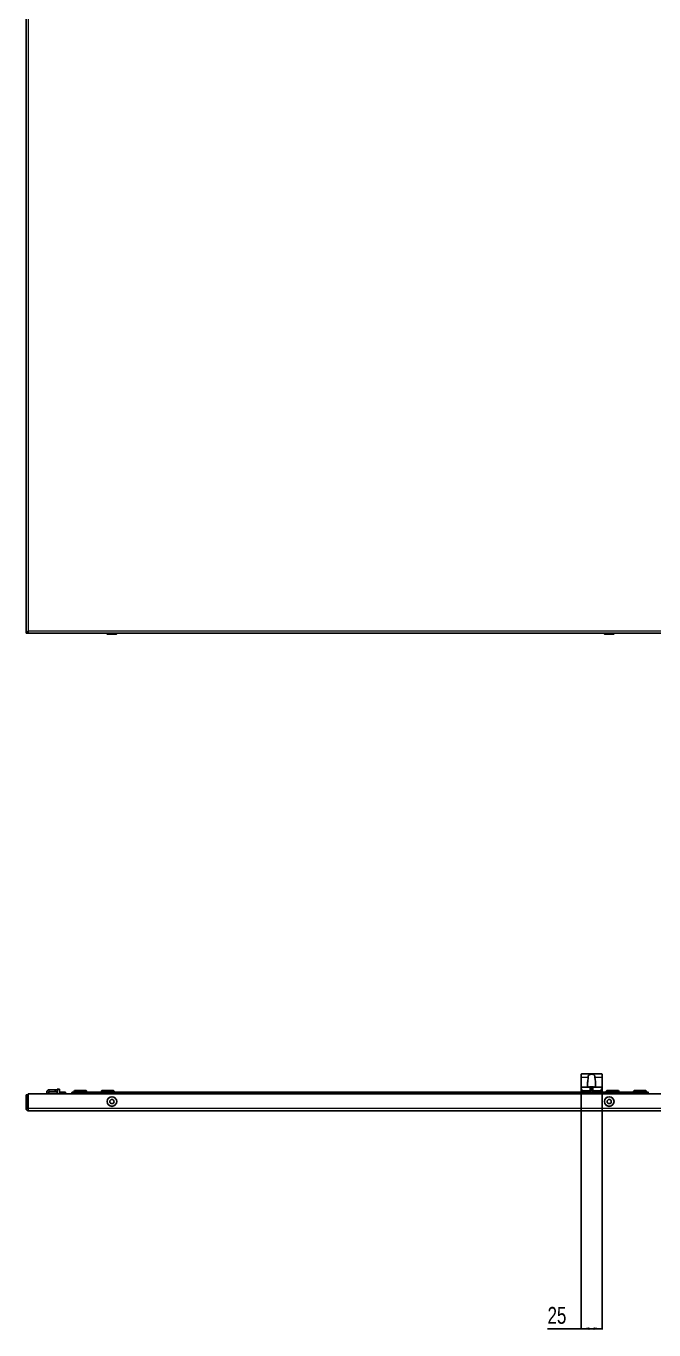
# Model space of a CAD drawing. Header units: millimetres. Extents: x -1685 to 3654, y -1920 to 1219.
# Drawn here: x 1569 to 2315, y -1920 to -370 of the extents above; entities that cross this region are included whole.
import ezdxf

# ---------------------------------------------------------------- set-up
doc = ezdxf.new("R2010")
doc.units = ezdxf.units.MM
doc.layers.add('FORMAT', color=7, linetype='Continuous')
doc.styles.add('SLDTEXTSTYLE0', font='TXT', dxfattribs={"width": 0.75})
doc.dimstyles.new('SLDDIMSTYLE0', dxfattribs={"dimtxt": 20, "dimasz": 10, "dimexe": 0, "dimexo": 0.0625, "dimgap": 5, "dimtad": 2, "dimdec": 1, "dimrnd": 1e-09, "dimzin": 12, "dimdsep": 46, "dimtxsty": 'SLDTEXTSTYLE0', "dimsah": 1, "dimcen": 0.09, "dimadec": 0, "dimazin": 3, "dimtfac": 1, "dimtofl": 0, "dimtmove": 0, "dimatfit": 3, "dimfxl": 0, "dimfrac": 2, "dimtolj": 1, "dimtzin": 12, "dimarcsym": 0})

# ---------------------------------------------------------------- blocks, each defined once
blk = doc.blocks.new('_D_12')
at = {"layer": 'FORMAT'}
for p, q in [((2228.8, -1631.5), (2228.8, -1919.5)), ((2253.8, -1631.5), (2253.8, -1919.5)), ((2228.8, -1918.5), (2189, -1918.5)), ((2228.8, -1918.5), (2253.8, -1918.5))]:
    blk.add_line(p, q, dxfattribs=at)
for points in [[(2228.8, -1918.5), (2238.8, -1920), (2238.8, -1916.9)], [(2253.8, -1918.5), (2243.8, -1916.9), (2243.8, -1920)]]:
    blk.add_solid(points, dxfattribs=at)
at = {"layer": 'FORMAT', "insert": (2189, -1892.7), "char_height": 20, "attachment_point": 1, "style": 'SLDTEXTSTYLE0'}
blk.add_mtext('25', dxfattribs=at)

msp = doc.modelspace()

# ---------------------------------------------------------------- linework, layer by layer
at = {"color": 7, "linetype": 'Continuous', "lineweight": 25}
for p, q in [((1569.25, -1091.67), (1569.25, 863.33)), ((1569.25, -1091.67), (1571.25, -1091.67)), ((1571.55, -1091.67), (1571.55, -1089.97)), ((1571.55, -1091.67), (2361.95, -1091.67)), ((1665.5, -1091.67), (1665.5, -1092.42)), ((1674.26, -1092.67), (1665.75, -1092.67)), ((1676.75, -1092.67), (1674.26, -1092.67)), ((1677, -1092.42), (1677, -1091.67)), ((2256.5, -1091.67), (2256.5, -1092.42)), ((2267.75, -1092.67), (2256.75, -1092.67)), ((2268, -1092.42), (2268, -1091.67)), ((2228.75, -1616.12), (2228.75, -1619.95)), ((2228.75, -1631.45), (2228.75, -1619.95)), ((2235.77, -1615.56), (2230.25, -1615.56)), ((2236.66, -1615.51), (2236.14, -1615.51)), ((2236.4, -1627.24), (2236.4, -1629.83)), ((2245.85, -1615.45), (2236.66, -1615.45)), ((2246.37, -1615.51), (2245.85, -1615.5)), ((2246.1, -1629.83), (2246.1, -1627.24)), ((2252.25, -1615.56), (2246.74, -1615.56)), ((2253.75, -1616.12), (2253.75, -1619.95)), ((2253.75, -1631.45), (2253.75, -1619.95)), ((1569.25, -1656.85), (1569.25, -1640.45)), ((1569.25, -1640.45), (1571.25, -1640.45)), ((1571.25, -1656.85), (1571.25, -1640.45)), ((1571.55, -1656.85), (1571.55, -1639.45)), ((1571.55, -1639.45), (2361.95, -1639.45)), ((1593.8, -1637.4), (1593.8, -1639.45)), ((1596.3, -1637.4), (1596.3, -1639.45)), ((1596.8, -1634.4), (1603.8, -1634.4)), ((1596.8, -1636.9), (1603.8, -1636.9)), ((1600.86, -1639.4), (1600.81, -1639.45)), ((1606.3, -1639.4), (1600.86, -1639.4)), ((1600.86, -1639.4), (1600.86, -1639.45)), ((1603.8, -1634.4), (1603.8, -1636.9)), ((1603.8, -1634.4), (1605.8, -1634.4)), ((1603.8, -1636.9), (1605.8, -1636.9)), ((1606.3, -1634.45), (1605.8, -1634.4)), ((1606.3, -1633.9), (1608.8, -1633.9)), ((1606.3, -1634.4), (1606.3, -1633.9)), ((1606.3, -1634.4), (1606.3, -1639.45)), ((1608.8, -1633.9), (1608.8, -1634.4)), ((1608.8, -1634.4), (1608.8, -1639.45)), ((1610.05, -1639.4), (1608.8, -1639.4)), ((1615.7, -1637.4), (1610.3, -1637.4)), ((1610.3, -1637.4), (1610.3, -1639.45)), ((1616.3, -1638), (1616.3, -1639.45)), ((1623.75, -1639.45), (1623.75, -1637.75)), ((1624.05, -1637.45), (1648.45, -1637.45)), ((1626.75, -1635.45), (1626.25, -1635.95)), ((1626.25, -1635.95), (1626.25, -1637.45)), ((1641.25, -1635.95), (1626.25, -1635.95)), ((1626.75, -1635.45), (1640.75, -1635.45)), ((1628.61, -1637.25), (1628.61, -1637.45)), ((1632.42, -1637.25), (1632.42, -1637.45)), ((1632.42, -1637.25), (1633.22, -1637.25)), ((1633.22, -1637.25), (1633.22, -1637.45)), ((1633.22, -1637.25), (1635.1, -1637.25)), ((1634.55, -1637.25), (1634.55, -1637.23)), ((1635.1, -1637.25), (1635.1, -1637.45)), ((1635.1, -1637.25), (1636.14, -1637.25)), ((1636.14, -1637.25), (1636.14, -1637.45)), ((1636.14, -1637.25), (1637.55, -1637.25)), ((1637.71, -1637.23), (1637.71, -1637.45)), ((1637.8, -1637.25), (1637.8, -1637.45)), ((1637.8, -1637.25), (1639.16, -1637.25)), ((1639.16, -1637.25), (1639.16, -1637.45)), ((1639.16, -1637.25), (1641.15, -1637.25)), ((1641.25, -1635.95), (1640.75, -1635.45)), ((1641.15, -1637.25), (1641.15, -1637.45)), ((1641.15, -1637.25), (1644.11, -1637.25)), ((1641.25, -1637.25), (1641.25, -1635.95)), ((1644.11, -1637.25), (1644.11, -1637.45)), ((2283.75, -1637.45), (1648.75, -1637.45)), ((1648.75, -1637.45), (1648.75, -1637.75)), ((1648.75, -1637.75), (1648.75, -1638.4)), ((1648.75, -1638.4), (1648.75, -1639.45)), ((1659.25, -1635.45), (1658.75, -1635.95)), ((1658.75, -1635.95), (1658.75, -1637.45)), ((1673.75, -1635.95), (1658.75, -1635.95)), ((1659.25, -1635.45), (1673.25, -1635.45)), ((1673.75, -1635.95), (1673.25, -1635.45)), ((1673.75, -1637.45), (1673.75, -1635.95)), ((2228.75, -1632.33), (2228.75, -1631.45)), ((2228.75, -1631.45), (2242.25, -1631.45)), ((2228.75, -1637.45), (2228.75, -1632.33)), ((2233.63, -1631.35), (2233.63, -1631.45)), ((2233.78, -1631.35), (2233.78, -1631.45)), ((2233.9, -1631.35), (2233.9, -1631.45)), ((2234.7, -1631.35), (2233.9, -1631.35)), ((2234.7, -1631.35), (2234.7, -1631.45)), ((2234.86, -1631.35), (2234.86, -1631.45)), ((2234.97, -1631.35), (2234.97, -1631.45)), ((2235.31, -1631.35), (2235.31, -1631.45)), ((2235.49, -1631.35), (2235.49, -1631.45)), ((2236.03, -1631.35), (2236.03, -1631.45)), ((2236.51, -1631.35), (2236.51, -1631.45)), ((2236.68, -1631.35), (2236.68, -1631.45)), ((2237.13, -1631.35), (2237.13, -1631.45)), ((2237.28, -1631.35), (2237.28, -1631.45)), ((2237.4, -1631.35), (2237.4, -1631.45)), ((2237.71, -1631.35), (2237.71, -1631.45)), ((2238.99, -1631.35), (2237.87, -1631.35)), ((2238.99, -1631.35), (2238.99, -1631.45)), ((2239.12, -1631.35), (2239.12, -1631.45)), ((2239.31, -1631.35), (2239.31, -1631.45)), ((2239.32, -1631.35), (2239.32, -1631.45)), ((2239.92, -1631.35), (2239.32, -1631.35)), ((2239.75, -1630.94), (2239.75, -1630.9)), ((2239.92, -1631.35), (2239.92, -1631.45)), ((2240.81, -1631.35), (2240.24, -1631.35)), ((2240.25, -1635.45), (2240.25, -1631.45)), ((2240.25, -1631.45), (2242.25, -1631.45)), ((2240.25, -1635.45), (2240.25, -1635.48)), ((2240.31, -1630.85), (2240.31, -1630.83)), ((2240.81, -1631.35), (2240.81, -1631.45)), ((2240.82, -1631.35), (2240.82, -1631.45)), ((2240.83, -1631.35), (2241, -1631.35)), ((2241, -1631.35), (2241.01, -1631.35)), ((2241, -1631.35), (2241, -1631.45)), ((2241.02, -1631.35), (2241.02, -1631.45)), ((2241.18, -1631.35), (2241.18, -1631.45)), ((2241.97, -1631.35), (2241.18, -1631.35)), ((2241.76, -1631.13), (2241.77, -1630.83)), ((2241.97, -1631.35), (2241.97, -1631.45)), ((2241.98, -1631.13), (2242, -1630.9)), ((2242.12, -1631.35), (2242.12, -1631.45)), ((2242.23, -1631.39), (2242.52, -1631.38)), ((2242.24, -1631.35), (2242.24, -1631.45)), ((2242.25, -1631.45), (2242.25, -1635.45)), ((2242.25, -1635.48), (2242.25, -1635.45)), ((2242.67, -1631.35), (2242.67, -1631.45)), ((2242.75, -1631.45), (2253.75, -1631.45)), ((2242.79, -1631.35), (2242.79, -1631.45)), ((2243.16, -1631.35), (2243.16, -1631.45)), ((2243.41, -1631.35), (2243.41, -1631.45)), ((2243.53, -1631.35), (2243.53, -1631.45)), ((2243.68, -1631.35), (2243.68, -1631.45)), ((2243.8, -1631.35), (2243.8, -1631.45)), ((2244.23, -1631.35), (2244.23, -1631.45)), ((2244.26, -1631.35), (2244.23, -1631.35)), ((2244.26, -1631.35), (2244.26, -1631.45)), ((2244.29, -1631.35), (2244.29, -1631.45)), ((2244.46, -1631.35), (2244.46, -1631.45)), ((2244.81, -1631.35), (2244.81, -1631.45)), ((2245.3, -1631.35), (2245.3, -1631.45)), ((2245.5, -1631.35), (2245.5, -1631.45)), ((2245.84, -1631.35), (2245.84, -1631.45)), ((2245.99, -1631.35), (2245.99, -1631.45)), ((2247.06, -1631.35), (2245.99, -1631.35)), ((2247.06, -1631.35), (2247.06, -1631.45)), ((2247.37, -1631.35), (2247.37, -1631.45)), ((2247.53, -1631.35), (2247.53, -1631.45)), ((2247.91, -1631.35), (2247.91, -1631.45)), ((2248.66, -1631.35), (2247.91, -1631.35)), ((2248.66, -1631.35), (2248.66, -1631.45)), ((2253.75, -1632.33), (2253.75, -1631.45)), ((2253.75, -1632.33), (2253.75, -1637.45)), ((2259.25, -1635.45), (2258.75, -1635.95)), ((2258.75, -1635.95), (2258.75, -1637.45)), ((2273.75, -1635.95), (2258.75, -1635.95)), ((2259.25, -1635.45), (2273.25, -1635.45)), ((2273.75, -1635.95), (2273.25, -1635.45)), ((2273.75, -1637.45), (2273.75, -1635.95)), ((2283.75, -1637.45), (2283.75, -1637.75)), ((2283.75, -1638.4), (2283.75, -1637.75)), ((2283.75, -1638.4), (2283.75, -1639.45)), ((2284.05, -1637.45), (2308.45, -1637.45)), ((2288.4, -1637.25), (2288.4, -1637.45)), ((2288.4, -1637.25), (2288.76, -1637.25)), ((2288.76, -1637.25), (2288.76, -1637.45)), ((2288.76, -1637.25), (2289, -1637.25)), ((2289, -1637.25), (2289, -1637.45)), ((2289, -1637.25), (2289.11, -1637.25)), ((2289.11, -1637.25), (2289.11, -1637.45)), ((2290.14, -1637.25), (2290.14, -1637.45)), ((2290.14, -1637.25), (2290.79, -1637.25)), ((2290.82, -1637.25), (2290.82, -1637.45)), ((2290.82, -1637.25), (2291.15, -1637.25)), ((2291.15, -1637.25), (2291.15, -1637.45)), ((2291.75, -1635.45), (2291.25, -1635.95)), ((2291.25, -1635.95), (2291.25, -1637.25)), ((2306.25, -1635.95), (2291.25, -1635.95)), ((2291.75, -1635.45), (2305.75, -1635.45)), ((2294.47, -1637.45), (2294.47, -1637.23)), ((2294.6, -1637.25), (2295.38, -1637.25)), ((2295.38, -1637.25), (2295.38, -1637.45)), ((2295.38, -1637.25), (2296.18, -1637.25)), ((2296.18, -1637.25), (2296.18, -1637.45)), ((2296.18, -1637.25), (2296.67, -1637.25)), ((2296.67, -1637.25), (2296.67, -1637.45)), ((2296.67, -1637.25), (2298.06, -1637.25)), ((2297.69, -1637.23), (2297.69, -1637.25)), ((2298.06, -1637.25), (2298.06, -1637.45)), ((2298.06, -1637.25), (2299.1, -1637.25)), ((2299.1, -1637.25), (2299.1, -1637.45)), ((2300.15, -1637.25), (2300.15, -1637.45)), ((2300.15, -1637.25), (2302.12, -1637.25)), ((2302.12, -1637.25), (2302.12, -1637.45)), ((2302.12, -1637.25), (2304.11, -1637.25)), ((2304.11, -1637.25), (2304.11, -1637.45)), ((2306.25, -1635.95), (2305.75, -1635.45)), ((2306.25, -1637.45), (2306.25, -1635.95)), ((2308.75, -1637.75), (2308.75, -1639.45)), ((1569.25, -1656.85), (1571.25, -1656.85)), ((2361.65, -1659.45), (1571.85, -1659.45))]:
    msp.add_line(p, q, dxfattribs=at)
at = {"color": 8, "linetype": 'Continuous', "lineweight": 18}
for p, q in [((1571.85, 860.73), (1571.85, -1089.07)), ((1571.85, -1089.07), (2361.65, -1089.07)), ((1665.5, -1092.42), (1674.4, -1092.42)), ((1674.4, -1092.42), (1677, -1092.42)), ((2256.5, -1092.42), (2268, -1092.42)), ((2237.16, -1619.95), (2228.75, -1619.95)), ((2253.75, -1619.95), (2245.35, -1619.95)), ((1596.3, -1637.4), (1593.8, -1637.4)), ((1596.8, -1636.9), (1596.8, -1634.4)), ((1608.8, -1634.4), (1606.3, -1634.4)), ((1610.05, -1639.45), (1610.05, -1639.4)), ((1615.7, -1639.45), (1615.7, -1637.4)), ((1624.05, -1637.75), (1623.75, -1637.75)), ((1624.05, -1637.45), (1624.05, -1637.75)), ((1624.05, -1637.75), (1624.05, -1639.45)), ((1648.45, -1637.75), (1624.05, -1637.75)), ((1629.85, -1637.25), (1629.85, -1637.45)), ((1648.45, -1637.45), (1648.45, -1637.75)), ((1648.45, -1639.45), (1648.45, -1637.75)), ((1648.75, -1637.75), (1648.45, -1637.75)), ((2230.25, -1635.45), (2230.25, -1637.45)), ((2230.25, -1635.45), (2239.75, -1635.45)), ((2237.87, -1631.35), (2237.87, -1631.45)), ((2239.39, -1635.97), (2239.53, -1636.45)), ((2239.75, -1635.45), (2239.75, -1631.45)), ((2239.75, -1635.48), (2239.75, -1635.45)), ((2239.75, -1635.45), (2240.25, -1635.45)), ((2239.75, -1635.48), (2240.25, -1635.48)), ((2242.25, -1635.45), (2240.25, -1635.45)), ((2242.25, -1635.45), (2242.75, -1635.45)), ((2242.25, -1635.48), (2242.75, -1635.48)), ((2242.75, -1631.45), (2242.75, -1635.45)), ((2242.75, -1635.45), (2242.75, -1635.48)), ((2242.75, -1635.45), (2252.25, -1635.45)), ((2242.98, -1636.45), (2243.12, -1635.97)), ((2252.25, -1637.45), (2252.25, -1635.45)), ((2284.05, -1637.75), (2283.75, -1637.75)), ((2284.05, -1637.75), (2284.05, -1637.45)), ((2284.05, -1637.75), (2284.05, -1639.45)), ((2308.45, -1637.75), (2284.05, -1637.75)), ((2292.88, -1637.25), (2292.88, -1637.45)), ((2308.45, -1637.45), (2308.45, -1637.75)), ((2308.45, -1639.45), (2308.45, -1637.75)), ((2308.75, -1637.75), (2308.45, -1637.75)), ((2361.95, -1656.85), (1571.55, -1656.85))]:
    msp.add_line(p, q, dxfattribs=at)
at = {"color": 7, "linetype": 'Continuous', "lineweight": 25, "flags": 128}
for points in [[(1571.55, -1645.44), (1571.39, -1645.7), (1571.25, -1645.95)], [(1571.55, -1647.85), (1571.43, -1648.34), (1571.25, -1649.95)], [(1571.25, -1649.95), (1571.43, -1651.57), (1571.55, -1652.05)], [(1571.25, -1653.95), (1571.39, -1654.2), (1571.55, -1654.47)]]:
    msp.add_lwpolyline(points, dxfattribs=at)
at = {"color": 8, "linetype": 'Continuous', "lineweight": 18, "flags": 128}
for points in [[(1571.25, -1646.64), (1571.26, -1646.62), (1571.55, -1646.03)], [(1571.55, -1653.88), (1571.26, -1653.29), (1571.25, -1653.27)]]:
    msp.add_lwpolyline(points, dxfattribs=at)
at = {"color": 7, "linetype": 'Continuous', "lineweight": 25}
for centre, radius in [((1671.25, -1648.45), 5.75), ((2262.25, -1648.45), 5.75), ((1671.25, -1648.45), 2.5), ((2262.25, -1648.45), 2.5)]:
    msp.add_circle(centre, radius, dxfattribs=at)
at = {"color": 8, "linetype": 'Continuous', "lineweight": 18}
for centre in [(1671.25, -1648.45), (2262.25, -1648.45)]:
    msp.add_circle(centre, 5.5, dxfattribs=at)
at = {"color": 7, "linetype": 'Continuous', "lineweight": 25}
for centre, radius, start, end in [((1665.75, -1092.42), 0.25, 180, 270), ((1676.75, -1092.42), 0.25, 270, 0), ((2256.75, -1092.42), 0.25, 180, 270), ((2267.75, -1092.42), 0.25, 270, 0), ((1596.8, -1637.4), 3, 90, 180), ((1596.8, -1637.4), 0.5, 90, 180), ((1605.8, -1637.4), 0.5, 360, 90), ((1610.05, -1639.15), 0.25, 270, 0), ((1615.7, -1638), 0.6, 360, 90), ((1624.05, -1637.75), 0.3, 90, 180), ((1648.45, -1637.75), 0.3, 0, 90), ((2241.25, -1642.45), 6.25, 106.01339, 126.8699), ((2241.25, -1638.75), 8, 100.36105, 108.44798), ((2241.25, -1638.71), 7.96, 100.89077, 108.04758), ((2238.94, -1631.75), 0.629, 75.56061, 104.43939), ((2241.33, -1637.17), 6.42, 102.43439, 110.29863), ((2239.25, -1635.48), 1, 286.01339, 0), ((2240.5, -1634.61), 3.79, 92.89181, 101.41741), ((2241, -1638.36), 7.54, 92.0538, 98.08286), ((2240.23, -1631.35), 0.529, 72.04531, 81.62058), ((2240.52, -1635.17), 4.35, 79.33098, 87.2142), ((2241.99, -1635.17), 4.35, 92.7858, 100.66902), ((2238, -1631.88), 3.47, 12.23422, 16.46564), ((2241.93, -1638.39), 7.26, 85.75775, 94.24225), ((2241.5, -1638.38), 7.56, 85.34019, 87.94363), ((2242.3, -1631.42), 0.598, 99.01037, 119.47613), ((2241.14, -1633.07), 2.34, 55.39631, 68.27823), ((2242.01, -1634.61), 3.79, 78.58259, 87.10819), ((2243.25, -1635.48), 1, 180, 253.98661), ((2241.25, -1638.75), 8, 70.1778, 79.63895), ((2241.25, -1642.45), 6.25, 53.1301, 73.98661), ((2284.05, -1637.75), 0.3, 90, 180), ((2308.45, -1637.75), 0.3, 0, 90)]:
    msp.add_arc(centre, radius, start, end, dxfattribs=at)
at = {"color": 8, "linetype": 'Continuous', "lineweight": 18}
for centre, radius, start, end in [((2241.25, -1642.45), 6.75, 106.01339, 132.20545), ((2239.25, -1635.48), 0.5, 286.01339, 0), ((2243.25, -1635.48), 0.5, 180, 253.98661), ((2241.25, -1642.45), 6.75, 47.79455, 73.98661)]:
    msp.add_arc(centre, radius, start, end, dxfattribs=at)
at = {"color": 7, "linetype": 'Continuous', "lineweight": 25}
for points, knots in [([(1571.85, -1089.07), (1571.57, -1089.25), (1570.93, -1089.65), (1570.08, -1090.28), (1569.4, -1090.96), (1569.3, -1091.43), (1569.25, -1091.67)], [0, 0, 0, 0, 0.2113527, 0.4661677, 0.7210903, 1, 1, 1, 1]), ([(1571.85, -1089.07), (1571.72, -1089.45), (1571.49, -1090.07), (1571.29, -1090.94), (1571.27, -1091.42), (1571.25, -1091.67)], [0, 0, 0, 0, 0.4375, 0.7156903, 1, 1, 1, 1]), ([(2230.25, -1615.56), (2230.09, -1615.56), (2229.75, -1615.57), (2229.3, -1615.63), (2228.96, -1615.75), (2228.78, -1615.92), (2228.76, -1616.06), (2228.75, -1616.12)], [0, 0, 0, 0, 0.2129003, 0.4257071, 0.6406126, 0.8533821, 1, 1, 1, 1]), ([(2235.77, -1615.56), (2235.87, -1615.55), (2236.01, -1615.53), (2236.12, -1615.52), (2236.14, -1615.51)], [0, 0, 0, 0, 0.7894027, 1, 1, 1, 1]), ([(2237.16, -1619.95), (2237.11, -1620.95), (2237, -1623.09), (2236.48, -1625.53), (2236.42, -1626.84), (2236.4, -1627.24)], [0, 0, 0, 0, 0.3788234, 0.8122279, 1, 1, 1, 1]), ([(2237.16, -1619.95), (2237.18, -1619.54), (2237.22, -1618.71), (2237.59, -1617.62), (2238.24, -1616.81), (2239.16, -1616.32), (2240.31, -1616.08), (2241.64, -1616.03), (2242.99, -1616.2), (2244.11, -1616.67), (2244.84, -1617.47), (2245.23, -1618.5), (2245.34, -1619.36), (2245.35, -1619.86), (2245.35, -1619.95)], [0, 0, 0, 0, 0.0885051, 0.1771377, 0.2628581, 0.3446937, 0.4304853, 0.5251934, 0.6256454, 0.7239113, 0.8124944, 0.894483, 0.9789968, 1, 1, 1, 1]), ([(2246.1, -1627.24), (2246.02, -1626.33), (2245.85, -1624.47), (2245.38, -1621.87), (2245.35, -1620.34), (2245.35, -1619.95)], [0, 0, 0, 0, 0.4176682, 0.852903, 1, 1, 1, 1]), ([(2246.37, -1615.51), (2246.39, -1615.52), (2246.5, -1615.53), (2246.63, -1615.55), (2246.74, -1615.56)], [0, 0, 0, 0, 0.1619735, 1, 1, 1, 1]), ([(2253.75, -1616.12), (2253.74, -1616.04), (2253.71, -1615.88), (2253.47, -1615.72), (2253.11, -1615.61), (2252.69, -1615.57), (2252.39, -1615.56), (2252.25, -1615.56)], [0, 0, 0, 0, 0.2056827, 0.4113459, 0.6186494, 0.8323389, 1, 1, 1, 1]), ([(1628.61, -1637.25), (1628.79, -1637.25), (1629.13, -1637.25), (1629.62, -1637.25), (1629.85, -1637.25)], [0, 0, 0, 0, 0.5367999, 1, 1, 1, 1]), ([(1629.85, -1637.25), (1630.22, -1637.25), (1630.92, -1637.25), (1631.77, -1637.25), (1632.23, -1637.25), (1632.25, -1637.25)], [0, 0, 0, 0, 0.5224374, 0.9756494, 1, 1, 1, 1]), ([(2228.75, -1632.33), (2228.78, -1632.5), (2228.84, -1632.93), (2229.3, -1633.87), (2229.83, -1634.76), (2230.18, -1635.34), (2230.25, -1635.45), (2230.25, -1635.45)], [0, 0, 0, 0, 0.1941403, 0.4852754, 0.8987792, 0.9967692, 1, 1, 1, 1]), ([(2233.78, -1631.35), (2233.75, -1631.35), (2233.71, -1631.35), (2233.66, -1631.35), (2233.63, -1631.35), (2233.63, -1631.35), (2233.63, -1631.35)], [0, 0, 0, 0, 0.2808356, 0.55925, 0.7791823, 1, 1, 1, 1]), ([(2233.9, -1631.35), (2233.89, -1631.35), (2233.89, -1631.35), (2233.87, -1631.35), (2233.82, -1631.35), (2233.79, -1631.35), (2233.78, -1631.35)], [0, 0, 0, 0, 0.2808879, 0.5594825, 0.7792702, 1, 1, 1, 1]), ([(2234.86, -1631.35), (2234.84, -1631.35), (2234.81, -1631.35), (2234.75, -1631.35), (2234.72, -1631.35), (2234.7, -1631.35)], [0, 0, 0, 0, 0.2806376, 0.5608768, 1, 1, 1, 1]), ([(2234.97, -1631.35), (2234.97, -1631.35), (2234.97, -1631.35), (2234.94, -1631.35), (2234.9, -1631.35), (2234.87, -1631.35), (2234.86, -1631.35)], [0, 0, 0, 0, 0.280941, 0.5591137, 0.7790892, 1, 1, 1, 1]), ([(2235.49, -1631.35), (2235.43, -1631.35), (2235.33, -1631.35), (2235.31, -1631.35), (2235.31, -1631.35)], [0, 0, 0, 0, 0.5593117, 1, 1, 1, 1]), ([(2236.03, -1631.35), (2235.97, -1631.35), (2235.85, -1631.35), (2235.65, -1631.35), (2235.55, -1631.35), (2235.49, -1631.35)], [0, 0, 0, 0, 0.280496, 0.560765, 1, 1, 1, 1]), ([(2236.51, -1631.35), (2236.44, -1631.35), (2236.31, -1631.35), (2236.12, -1631.35), (2236.03, -1631.35)], [0, 0, 0, 0, 0.560137, 1, 1, 1, 1]), ([(2236.4, -1629.83), (2236.45, -1630.1), (2236.53, -1630.64), (2237.32, -1631.1), (2238.32, -1631.3), (2239.09, -1631.34), (2239.37, -1631.35)], [0, 0, 0, 0, 0.2891573, 0.5794111, 0.8475326, 1, 1, 1, 1]), ([(2236.68, -1631.35), (2236.67, -1631.35), (2236.66, -1631.35), (2236.55, -1631.35), (2236.51, -1631.35)], [0, 0, 0, 0, 0.5599138, 1, 1, 1, 1]), ([(2237.28, -1631.35), (2237.25, -1631.35), (2237.21, -1631.35), (2237.16, -1631.35), (2237.13, -1631.35), (2237.13, -1631.35), (2237.13, -1631.35)], [0, 0, 0, 0, 0.2807653, 0.5591779, 0.7791749, 1, 1, 1, 1]), ([(2237.4, -1631.35), (2237.39, -1631.35), (2237.39, -1631.35), (2237.37, -1631.35), (2237.32, -1631.35), (2237.29, -1631.35), (2237.28, -1631.35)], [0, 0, 0, 0, 0.280828, 0.5594169, 0.7793931, 1, 1, 1, 1]), ([(2237.87, -1631.35), (2237.84, -1631.35), (2237.8, -1631.35), (2237.74, -1631.35), (2237.71, -1631.35), (2237.71, -1631.35), (2237.71, -1631.35)], [0, 0, 0, 0, 0.2809514, 0.5599669, 0.7794314, 1, 1, 1, 1]), ([(2239.12, -1631.35), (2239.12, -1631.35), (2239.12, -1631.35), (2239.08, -1631.35), (2239.03, -1631.35), (2239, -1631.35), (2238.99, -1631.35)], [0, 0, 0, 0, 0.2807125, 0.5587014, 0.7790455, 1, 1, 1, 1]), ([(2239.32, -1631.35), (2239.32, -1631.35), (2239.31, -1631.35), (2239.31, -1631.35), (2239.31, -1631.35)], [0, 0, 0, 0, 0.5600811, 1, 1, 1, 1]), ([(2239.75, -1631.45), (2239.76, -1631.45), (2239.76, -1631.45), (2239.76, -1631.45), (2239.78, -1631.45), (2239.81, -1631.45), (2239.93, -1631.45), (2240.15, -1631.45), (2240.22, -1631.45), (2240.25, -1631.45)], [0, 0, 0, 0, 0.0016702, 0.0038887, 0.0095313, 0.0343611, 0.1327508, 0.5262135, 1, 1, 1, 1]), ([(2240.09, -1631.35), (2240.07, -1631.35), (2240.03, -1631.35), (2239.95, -1631.35), (2239.93, -1631.35), (2239.92, -1631.35)], [0, 0, 0, 0, 0.2812256, 0.5615217, 1, 1, 1, 1]), ([(2240.82, -1631.35), (2240.82, -1631.35), (2240.82, -1631.35), (2240.82, -1631.35), (2240.81, -1631.35)], [0, 0, 0, 0, 0.55950427, 1, 1, 1, 1]), ([(2241.18, -1631.35), (2241.15, -1631.35), (2241.11, -1631.35), (2241.05, -1631.35), (2241.02, -1631.35), (2241.02, -1631.35), (2241.02, -1631.35)], [0, 0, 0, 0, 0.2808549, 0.5597179, 0.7795181, 1, 1, 1, 1]), ([(2242.12, -1631.35), (2242.1, -1631.35), (2242.05, -1631.35), (2242, -1631.35), (2241.98, -1631.35), (2241.97, -1631.35), (2241.97, -1631.35)], [0, 0, 0, 0, 0.2808126, 0.5590988, 0.7791702, 1, 1, 1, 1]), ([(2242.24, -1631.35), (2242.24, -1631.35), (2242.23, -1631.35), (2242.21, -1631.35), (2242.16, -1631.35), (2242.13, -1631.35), (2242.12, -1631.35)], [0, 0, 0, 0, 0.2809124, 0.5594047, 0.7791083, 1, 1, 1, 1]), ([(2242.25, -1631.45), (2242.29, -1631.45), (2242.37, -1631.45), (2242.63, -1631.45), (2242.75, -1631.45), (2242.75, -1631.45)], [0, 0, 0, 0, 0.4754612, 0.9940565, 1, 1, 1, 1]), ([(2242.67, -1631.35), (2242.65, -1631.35), (2242.6, -1631.35), (2242.55, -1631.35), (2242.53, -1631.35), (2242.53, -1631.35), (2242.52, -1631.35)], [0, 0, 0, 0, 0.2808885, 0.5590229, 0.7791551, 1, 1, 1, 1]), ([(2242.79, -1631.35), (2242.79, -1631.35), (2242.79, -1631.35), (2242.76, -1631.35), (2242.71, -1631.35), (2242.68, -1631.35), (2242.67, -1631.35)], [0, 0, 0, 0, 0.28090024, 0.55949828, 0.77914832, 1, 1, 1, 1]), ([(2243.16, -1631.35), (2243.1, -1631.35), (2242.99, -1631.35), (2242.86, -1631.35), (2242.8, -1631.35), (2242.79, -1631.35), (2242.79, -1631.35)], [0, 0, 0, 0, 0.2809352, 0.5594866, 0.7792447, 1, 1, 1, 1]), ([(2243.41, -1631.35), (2243.37, -1631.35), (2243.29, -1631.35), (2243.2, -1631.35), (2243.16, -1631.35)], [0, 0, 0, 0, 0.5594415, 1, 1, 1, 1]), ([(2243.26, -1631.35), (2243.7, -1631.32), (2244.6, -1631.25), (2245.54, -1630.94), (2246.04, -1630.46), (2246.08, -1630.01), (2246.1, -1629.83)], [0, 0, 0, 0, 0.2559209, 0.5306766, 0.7999734, 1, 1, 1, 1]), ([(2243.53, -1631.35), (2243.53, -1631.35), (2243.52, -1631.35), (2243.45, -1631.35), (2243.41, -1631.35)], [0, 0, 0, 0, 0.56031283, 1, 1, 1, 1]), ([(2243.68, -1631.35), (2243.65, -1631.35), (2243.61, -1631.35), (2243.56, -1631.35), (2243.53, -1631.35), (2243.53, -1631.35), (2243.53, -1631.35)], [0, 0, 0, 0, 0.2809103, 0.559174, 0.7791663, 1, 1, 1, 1]), ([(2243.8, -1631.35), (2243.79, -1631.35), (2243.79, -1631.35), (2243.77, -1631.35), (2243.72, -1631.35), (2243.69, -1631.35), (2243.68, -1631.35)], [0, 0, 0, 0, 0.2808487, 0.55949, 0.7791576, 1, 1, 1, 1]), ([(2244.29, -1631.35), (2244.28, -1631.35), (2244.27, -1631.35), (2244.26, -1631.35), (2244.26, -1631.35)], [0, 0, 0, 0, 0.560691, 1, 1, 1, 1]), ([(2244.46, -1631.35), (2244.42, -1631.35), (2244.36, -1631.35), (2244.31, -1631.35), (2244.29, -1631.35)], [0, 0, 0, 0, 0.5595417, 1, 1, 1, 1]), ([(2244.81, -1631.35), (2244.74, -1631.35), (2244.62, -1631.35), (2244.51, -1631.35), (2244.46, -1631.35)], [0, 0, 0, 0, 0.5605138, 1, 1, 1, 1]), ([(2245.3, -1631.35), (2245.22, -1631.35), (2245.09, -1631.35), (2244.9, -1631.35), (2244.81, -1631.35)], [0, 0, 0, 0, 0.5592171, 1, 1, 1, 1]), ([(2245.5, -1631.35), (2245.49, -1631.35), (2245.48, -1631.35), (2245.35, -1631.35), (2245.3, -1631.35)], [0, 0, 0, 0, 0.5603404, 1, 1, 1, 1]), ([(2245.99, -1631.35), (2245.97, -1631.35), (2245.93, -1631.35), (2245.87, -1631.35), (2245.84, -1631.35), (2245.84, -1631.35), (2245.84, -1631.35)], [0, 0, 0, 0, 0.2808719, 0.5597012, 0.7793822, 1, 1, 1, 1]), ([(2247.53, -1631.35), (2247.48, -1631.35), (2247.38, -1631.35), (2247.37, -1631.35), (2247.37, -1631.35)], [0, 0, 0, 0, 0.5589475, 1, 1, 1, 1]), ([(2247.91, -1631.35), (2247.83, -1631.35), (2247.69, -1631.35), (2247.58, -1631.35), (2247.53, -1631.35)], [0, 0, 0, 0, 0.5597473, 1, 1, 1, 1]), ([(2252.25, -1635.45), (2252.26, -1635.45), (2252.33, -1635.34), (2252.68, -1634.76), (2253.21, -1633.87), (2253.67, -1632.93), (2253.73, -1632.5), (2253.75, -1632.33)], [0, 0, 0, 0, 0.0032308, 0.1012208, 0.5147246, 0.8058597, 1, 1, 1, 1]), ([(2289.11, -1637.25), (2289.26, -1637.25), (2289.52, -1637.25), (2289.95, -1637.25), (2290.14, -1637.25)], [0, 0, 0, 0, 0.5476433, 1, 1, 1, 1]), ([(2291.15, -1637.25), (2291.49, -1637.25), (2292.12, -1637.25), (2292.64, -1637.25), (2292.88, -1637.25)], [0, 0, 0, 0, 0.5367999, 1, 1, 1, 1]), ([(2292.88, -1637.25), (2293.21, -1637.25), (2293.82, -1637.25), (2294.38, -1637.25), (2294.42, -1637.25), (2294.43, -1637.25)], [0, 0, 0, 0, 0.4156784, 0.7762775, 1, 1, 1, 1]), ([(2299.28, -1637.25), (2299.32, -1637.25), (2299.61, -1637.25), (2299.9, -1637.25), (2300.15, -1637.25)], [0, 0, 0, 0, 0.1394984, 1, 1, 1, 1])]:
    msp.add_open_spline(points, degree=3, knots=knots, dxfattribs=at)
for points in [[(1571.55, -1091.67), (1571.58, -1091.63), (1571.63, -1091.55), (1571.7, -1090.95), (1571.78, -1090.09), (1571.83, -1089.41), (1571.85, -1089.07)], [(1569.25, -1656.85), (1569.29, -1657.19), (1569.37, -1657.88), (1569.97, -1658.74), (1570.83, -1659.34), (1571.51, -1659.41), (1571.85, -1659.45)], [(1571.25, -1656.85), (1571.29, -1657.02), (1571.37, -1657.34), (1571.69, -1657.42), (1571.85, -1657.45)], [(1571.85, -1659.45), (1571.83, -1659.41), (1571.78, -1659.34), (1571.7, -1658.74), (1571.63, -1657.88), (1571.58, -1657.19), (1571.55, -1656.85)]]:
    msp.add_open_spline(points, degree=3, dxfattribs=at)

# ---------------------------------------------------------------- dimensions: what is measured, and where the dimension line sits
at = {"layer": 'FORMAT'}
dim = msp.add_linear_dim(base=(2253.75, -1918.45), p1=(2228.75, -1631.45), p2=(2253.75, -1631.45), dimstyle='SLDDIMSTYLE0', dxfattribs=at)
dim.commit()
dim.dimension.update_dxf_attribs({"geometry": '_D_12', "text_midpoint": (2203.77, -1918.45), "dimtype": 160})

doc.saveas('drawing.dxf')
